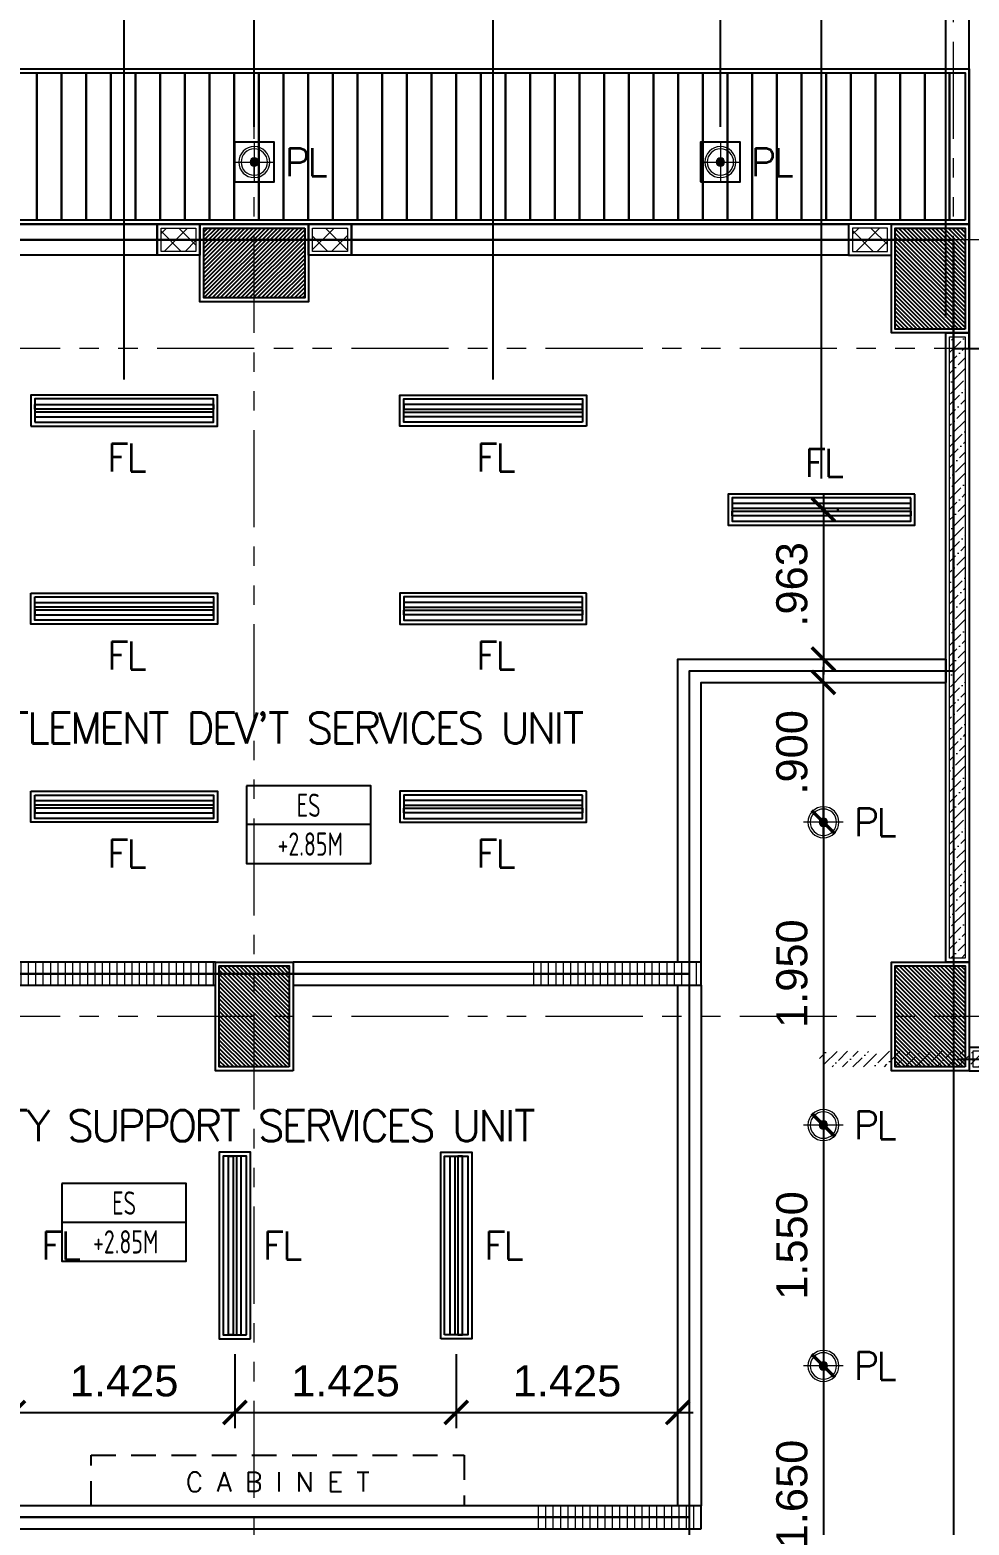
# Model space of a CAD drawing. Header units: metres. Extents: x -12400 to 1, y 0 to 106422.
# Drawn here: x -12159.9 to -12153.85, y 106346.96 to 106356.59 of the extents above; entities that cross this region are included whole.
import ezdxf
from ezdxf.enums import TextEntityAlignment as Align

# ---------------------------------------------------------------- set-up
doc = ezdxf.new("R2010")
doc.units = ezdxf.units.M
doc.header["$PDMODE"] = 35
doc.linetypes.add('HIDDEN2', pattern=[4.762499999999999, 3.175, -1.5875])
doc.linetypes.add('PHANTOM2', pattern=[1.25, 0.625, -0.125, 0.125, -0.125, 0.125, -0.125])
for name, color, linetype, lineweight in [('0.1', 1, 'Continuous', 9), ('A-DIM-100', 8, 'Continuous', 0), ('DIM 001', 251, 'Continuous', 13), ('FURN', 8, 'Continuous', 5), ('HATCH', 250, 'Continuous', 5), ('LAYOUT', 1, 'Continuous', 20), ('LF 001', 51, 'Continuous', 20)]:
    doc.layers.add(name, color=color, linetype=linetype, lineweight=lineweight)
for name, color, linetype in [('A-FURN', 1, 'Continuous'), ('C-SCHED', 1, 'Continuous'), ('E_FIX_LIGHT1', 2, 'Continuous'), ('lighting', 1, 'Continuous'), ('P-HIDE', 1, 'HIDDEN2'), ('stone', 15, 'Continuous'), ('txt', 2, 'Continuous'), ('WALL', 7, 'Continuous')]:
    doc.layers.add(name, color=color, linetype=linetype)
doc.layers.add('GUIDELINES', color=206, linetype='Continuous', plot=False)
doc.styles.add('architxt', font='architxt.shx', dxfattribs={"width": 0.8})
doc.styles.add('DIMTXT-100', font='arial.ttf')
doc.styles.add('swis721', font='swiss.ttf')
doc.styles.add('T.25', font='romans.shx', dxfattribs={"height": 0.2})
doc.dimstyles.new('D-100', dxfattribs={"dimtxt": 0.2, "dimasz": 0.15, "dimexe": 0.1, "dimexo": 0.1, "dimgap": 0.1, "dimtad": 1, "dimdec": 3, "dimzin": 4, "dimdsep": 46, "dimtxsty": 'DIMTXT-100', "dimblk": 'ARCHTICK', "dimcen": 0.2, "dimdle": 0.1, "dimclrd": 8, "dimclre": 8, "dimclrt": 2, "dimadec": 0, "dimazin": 1, "dimtfac": 1, "dimtdec": 3, "dimtofl": 0, "dimtmove": 2, "dimatfit": 3, "dimfxl": 1, "dimarcsym": 0})
doc.dimstyles.new('DIM 200', dxfattribs={"dimtxt": 200, "dimasz": 1, "dimexe": 0, "dimexo": 40, "dimgap": 50, "dimtad": 1, "dimtoh": 1, "dimdec": 0, "dimlfac": 2, "dimtxsty": 'swis721', "dimblk": 'CIR', "dimcen": 0, "dimclrd": 155, "dimclre": 155, "dimclrt": 4, "dimadec": 0, "dimazin": 0, "dimtfac": 1, "dimtdec": 0, "dimtix": 1, "dimtmove": 1, "dimatfit": 3, "dimldrblk": 'CIR', "dimfxl": 0, "dimarcsym": 0})

# ---------------------------------------------------------------- blocks, each defined once
blk = doc.blocks.new('CIR')
at = {"color": 4}
blk.add_circle((0, 0), 50, dxfattribs=at)
blk = doc.blocks.new('A$C1B753C5A')
at = {"layer": 'WALL'}
h = blk.add_hatch(dxfattribs=at)
h.set_pattern_fill('ANSI31', color=250, scale=0.15)
h.set_pattern_definition([(45, (-1494.388102653662, 303.0677240852394), (-0.01325825214724777, 0.01325825214724777), [])])
h.paths.add_polyline_path([(0.4750000000001364, 0.6749999999999545), (0.02500000000009089, 0.6749999999999545), (0.02500000000009095, 0.02499999999997721), (0.4750000000001364, 0.02499999999997721)])
at = {"color": 7}
blk.add_lwpolyline([(0, 0), (0.5000000000002274, 0), (0.5000000000002274, 0.6999999999999318), (0, 0.6999999999999318)], close=True, dxfattribs=at)
at = {"layer": 'stone', "color": 5}
blk.add_lwpolyline([(0.02500000000009095, 0.02499999999997726), (0.4750000000001364, 0.02499999999997726), (0.4750000000001364, 0.6749999999999545), (0.02500000000009095, 0.6749999999999545)], close=True, dxfattribs=at)
blk = doc.blocks.new('COLUMNS2F')
at = {"xscale": -1.000000000000001, "rotation": 90}
blk.add_blockref('A$C1B753C5A', (-12158.10441529414, 106344.3499565114), dxfattribs=at)
at = {"xscale": -1}
for p in [(-12153.85441529414, 106343.6499565114), (-12158.20441529414, 106338.8999565114), (-12153.85441529414, 106338.8999565114)]:
    blk.add_blockref('A$C1B753C5A', p, dxfattribs=at)
blk = doc.blocks.new('*U615')
at = {"layer": 'HATCH'}
h = blk.add_hatch(dxfattribs=at)
h.set_pattern_fill('ANSI36', color=256, scale=0.015)
h.set_pattern_definition([(45, (12091.37419102851, -106406.7665946045), (0.025256970340507, 0.09260889124852564), [0.1190625, -0.0238125, 0, -0.0238125])])
h.paths.add_polyline_path([(-0.9624999999996362, 0.1249999999854481), (-0.9624999999996362, 0.02499999999417923), (0.0750000000007276, 0.02499999999417923), (0.0750000000007276, 0.1249999999854481)])
at = {"color": 4}
blk.add_lwpolyline([(0.1000000000003638, 0), (0.1000000000003638, 0.1499999999796273), (0, 0.1499999999796273), (0, 0)], close=True, dxfattribs=at)
at = {"layer": 'HATCH'}
blk.add_lwpolyline([(0.0750000000007276, 0.02499999999417923), (0.0750000000007276, 0.1249999999854481), (0.0249999999996362, 0.1249999999854481), (0.0249999999996362, 0.02499999999417923)], close=True, dxfattribs=at)
blk = doc.blocks.new('*U1966')
at = {"layer": 'HATCH'}
h = blk.add_hatch(dxfattribs=at)
h.set_pattern_fill('ANSI36', color=256, scale=0.015)
h.set_pattern_definition([(45, (12095.32419102851, -106406.7665946045), (0.025256970340507, 0.09260889124852564), [0.1190625, -0.0238125, 0, -0.0238125])])
h.paths.add_polyline_path([(0.0249999999996362, 0.1249999999854481), (0.02499999999963665, 0.02499999999417923), (4.025000000000431, 0.02499999999417923), (4.025000000000431, 0.1249999999854481)])
at = {"color": 4}
blk.add_lwpolyline([(4.050000000000067, 0), (4.050000000000067, 0.1499999999796273), (0, 0.1499999999796273), (0, 0)], close=True, dxfattribs=at)
at = {"layer": 'HATCH'}
blk.add_lwpolyline([(4.025000000000431, 0.02499999999417923), (4.025000000000431, 0.1249999999854481), (0.0249999999996362, 0.1249999999854481), (0.0249999999996362, 0.02499999999417923)], close=True, dxfattribs=at)
blk = doc.blocks.new('*U1221')
at = {"layer": 'HATCH'}
h = blk.add_hatch(dxfattribs=at)
h.set_pattern_fill('ANSI31', color=256, scale=0.015, angle=45)
h.set_pattern_definition([(90, (12098.54919102852, -106406.4165946045), (-0.04762500000000001, 0), [])])
h.paths.add_polyline_path([(6.187500000016371, 0.1499999999796273), (6.187500000016371, 0), (7.275000000016007, 0), (7.275000000016007, 0.1499999999796273)])
at = {"color": 3}
blk.add_lwpolyline([(7.275000000016007, 0), (7.275000000016007, 0.1499999999796273), (0, 0.1499999999796273), (0, 0)], close=True, dxfattribs=at)
blk = doc.blocks.new('*U1717')
at = {"layer": 'HATCH'}
h = blk.add_hatch(dxfattribs=at)
h.set_pattern_fill('ANSI31', color=256, scale=0.015, angle=45)
h.set_pattern_definition([(90, (12095.12419102851, -106406.4165946045), (-0.04762500000000001, 0), [])])
h.paths.add_polyline_path([(0, 0.1499999999796273), (0, -1.387778780781446e-17), (3.850000000000136, -1.387778780781446e-17), (3.850000000000136, 0.1499999999796273)])
at = {"color": 3}
blk.add_lwpolyline([(3.850000000000136, 0), (3.850000000000136, 0.1499999999796273), (0, 0.1499999999796273), (0, 0)], close=True, dxfattribs=at)
blk = doc.blocks.new('*U1547')
at = {"layer": 'HATCH'}
h = blk.add_hatch(dxfattribs=at)
h.set_pattern_fill('ANSI37', color=256, scale=0.03, angle=-180)
h.set_pattern_definition([(225, (-0.8125000006907037, 0), (0.06735192090801863, -0.06735192090801868), []), (314.9999999999999, (-0.8125000006907037, 0), (0.06735192090801868, 0.06735192090801861), [])])
h.paths.add_polyline_path([(0.02500000000873115, 0.1749999999883585), (0.02500000000873115, 0.02499999999417923), (0.2499999993147533, 0.02499999999417923), (0.2499999993147533, 0.1749999999883585)])
blk.add_lwpolyline([(0, 0.1999999999825377), (0, 0), (0.2749999993089325, 0), (0.2749999993089325, 0.1999999999825377)], close=True)
blk.add_lwpolyline([(0.02500000000873115, 0.1749999999883585), (0.02500000000873115, 0.02499999999417923), (0.2499999993147533, 0.02499999999417923), (0.2499999993147533, 0.1749999999883585)], close=True, dxfattribs=at)
blk = doc.blocks.new('*U1205')
at = {"layer": 'HATCH'}
h = blk.add_hatch(dxfattribs=at)
h.set_pattern_fill('ANSI31', color=256, scale=0.015, angle=45)
h.set_pattern_definition([(90, (12093.8991910285, -106406.4165946045), (-0.04762500000000001, 0), [])])
h.paths.add_polyline_path([(1.537499999998545, 0.1499999999796273), (1.537499999998545, 0), (2.624999999998181, 0), (2.624999999998181, 0.1499999999796273)])
at = {"color": 3}
blk.add_lwpolyline([(2.624999999998181, 0), (2.624999999998181, 0.1499999999796273), (0, 0.1499999999796273), (0, 0)], close=True, dxfattribs=at)
blk = doc.blocks.new('*U1777')
at = {"layer": 'HATCH'}
h = blk.add_hatch(dxfattribs=at)
h.set_pattern_fill('ANSI37', color=256, scale=0.03, angle=-180)
h.set_pattern_definition([(225, (-0.8125000000049447, 0), (0.06735192090801863, -0.06735192090801868), []), (314.9999999999999, (-0.8125000000049447, 0), (0.06735192090801868, 0.06735192090801861), [])])
h.paths.add_polyline_path([(0.02500000000873115, 0.1749999999883585), (0.02500000000873115, 0.02499999999417923), (0.2500000000005122, 0.02499999999417923), (0.2500000000005122, 0.1749999999883585)])
blk.add_lwpolyline([(0, 0.1999999999825377), (0, 0), (0.2749999999946914, 0), (0.2749999999946914, 0.1999999999825377)], close=True)
blk.add_lwpolyline([(0.02500000000873115, 0.1749999999883585), (0.02500000000873115, 0.02499999999417923), (0.2500000000005122, 0.02499999999417923), (0.2500000000005122, 0.1749999999883585)], close=True, dxfattribs=at)
blk = doc.blocks.new('A$Ce30c4869')
at = {"color": 1}
for points in [[(1.774999999313877, 19.69999999998254), (4.97500000000764, 19.69999999998254), (4.97500000000764, 19.5), (1.774999999313877, 19.5)], [(6.224999999998545, 19.69999999998254), (9.425000000692307, 19.69999999998254), (9.425000000692307, 19.5), (6.224999999998545, 19.5)], [(8.325000000006185, 14.80000000000291), (8.474999999998545, 14.80000000000291), (8.474999999998545, 11.44999999999709), (8.325000000006185, 11.44999999999709)]]:
    blk.add_lwpolyline(points, close=True, dxfattribs=at)
blk.add_lwpolyline([(10.0500000000211, 16.89999999999418), (10.0500000000211, 16.75)], dxfattribs=at)
at = {"layer": 'A-FURN'}
for points in [[(8.325000000000728, 14.94999999998254), (8.325000000000728, 16.89999999999418), (10.0500000000211, 16.89999999999418)], [(8.474999999998545, 14.94999999998254), (8.475000000002183, 16.75), (10.0500000000211, 16.75)]]:
    blk.add_lwpolyline(points, dxfattribs=at)
at = {"layer": 'GUIDELINES'}
for points in [[(1.100000000000364, 19.60000000000582), (10.10000000000036, 19.60000000000582), (10.10000000000036, 18.90000000000873), (18.10000000000036, 18.90000000000873), (18.10000000000036, 19.60000000000582), (27.10000000000036, 19.60000000000582), (27.10000000000036, 1.100000000005821), (18.10000000000036, 1.100000000005821), (18.10000000000036, 2.100000000122236), (10.10000000000036, 2.100000000122236), (10.10000000000036, 1.100000000005821), (1.100000000000364, 1.100000000005821)], [(10.10000000000218, 14.69999999999709), (10.10000000000036, 14.69999999999709), (10.10000000000036, 6.875), (10.10000000000036, 6.875), (10.10000000000036, 1.099999999991269), (1.100000000000364, 1.099999999991269), (1.100000000000364, 19.59999999999127), (10.10000000000036, 19.59999999999127)], [(8.399999999999636, 14.875), (8.399999999999636, 16.82499999999709), (10.10000000000036, 16.82499999999709), (10.10000000000036, 19.59999999999127), (1.100000000000364, 19.59999999999127), (1.100000000000364, 14.875)], [(8.399999999999636, 14.87500000001455), (1.100000000000364, 14.87500000001455), (1.100000000000364, 11.37500000001455), (8.399999999999636, 11.37500000001455)], [(1.100000000000364, 8.475000000020373), (8.399999999999636, 8.475000000020373), (8.399999999999636, 11.37500000001455), (1.100000000000364, 11.37500000001455)]]:
    blk.add_lwpolyline(points, close=True, dxfattribs=at)
blk.add_lwpolyline([(10.125, 14.32499999998254), (16.57500000000073, 14.32499999998254)], dxfattribs=at)
at = {"layer": 'P-HIDE', "linetype": 'Continuous'}
blk.add_lwpolyline([(10.20000000000073, 18.9999999999709), (10.20000000000073, 21.39999999996508), (18.00000000001819, 21.39999999996508), (18.00000000001819, 18.9999999999709)], dxfattribs=at)
for name, p in [('COLUMNS2F', (12164.05441529414, -106324.6499565114)), ('*U1717', (1.5, 14.80000000000291)), ('*U1205', (5.850000000000364, 14.80000000000291)), ('*U615', (10.20000000000073, 14.25)), ('*U615', (10.20000000000073, 14.24999999998545)), ('*U1221', (1.199999999982538, 11.30000000001746))]:
    blk.add_blockref(name, p)
at = {"xscale": -1}
for name, p, rotation in [('*U1777', (4.975000000005821, 19.69999999998254), 180), ('*U1777', (5.949999999309512, 19.69999999998254), 180), ('*U1966', (10.0500000000211, 14.94999999999709), 270)]:
    blk.add_blockref(name, p, dxfattribs=dict(at, rotation=rotation))
at = {"rotation": 180}
blk.add_blockref('*U1547', (9.700000000000728, 19.69999999998254), dxfattribs=at)
blk = doc.blocks.new('L1')
at = {"layer": 'LF 001', "lineweight": 20, "ltscale": 1500}
h = blk.add_hatch(color=256, dxfattribs=at)
edge = h.paths.add_edge_path()
edge.add_arc((1.13686837721616e-13, -1.13686837721616e-13), 0.0318958546358772, 0, 360)
at = {"layer": 'LF 001', "color": 76, "lineweight": 18, "ltscale": 1500}
for points in [[(1.13686837721616e-13, 0.1499999999997499), (1.13686837721616e-13, -0.1500000000000909)], [(-0.1499999999999773, -1.13686837721616e-13), (0.1500000000000909, -1.13686837721616e-13)]]:
    blk.add_lwpolyline(points, dxfattribs=at)
at = {"layer": 'LF 001', "ltscale": 1500}
blk.add_lwpolyline([(-0.09999999999990905, -1.13686837721616e-13, -1), (0.1000000000000227, -1.13686837721616e-13, -1)], format="xyb", close=True, dxfattribs=at)
at = {"layer": 'LF 001', "lineweight": 20, "ltscale": 1500}
blk.add_circle((1.13686837721616e-13, -1.13686837721616e-13), 0.0318958546358772, dxfattribs=at)
blk = doc.blocks.new('LO')
at = {"layer": 'LAYOUT', "xscale": 1000, "yscale": 1000, "zscale": 1000}
blk.add_blockref('L1', (0, 0), dxfattribs=at)
blk = doc.blocks.new('*U1960')
at = {"layer": 'LF 001', "ltscale": 1500}
blk.add_circle((0, -3.995415109869782e-14), 0.0998520709958535, dxfattribs=at)
at = {"layer": 'lighting', "xscale": 0.0008492979043710491, "yscale": 0.0008492979043710491, "zscale": 0.0008492979043710491}
blk.add_blockref('LO', (0, -3.995415109869782e-14), dxfattribs=at)
blk = doc.blocks.new('LEDPENDANTLT')
at = {"color": 1}
for points in [[(0, 0.1999999999970896), (1.200000000000728, 0.1999999999970896), (1.200000000000728, 0), (0, 0)], [(0.02499999999417923, 0.1750000000029104), (1.175000000006548, 0.1750000000029104), (1.175000000006548, 0.02499999999417923), (0.02499999999417923, 0.02499999999417923)]]:
    blk.add_lwpolyline(points, close=True, dxfattribs=at)
at = {"color": 2}
for points in [[(1.174999999995634, 0.1100000000005821), (0.02499999999417923, 0.1100000000005821), (0.02499999999417923, 0.1399999999994179), (1.174999999995634, 0.1399999999994179)], [(1.174999999995634, 0.09000000001105946), (0.02499999999417923, 0.09000000001105946), (0.02499999999417923, 0.06000000001222361), (1.174999999995634, 0.06000000001222361)]]:
    blk.add_lwpolyline(points, close=True, dxfattribs=at)
blk = doc.blocks.new('A$C1aea4ed3')
h = blk.add_hatch()
h.set_pattern_fill('ANSI31', color=8, scale=0.05, angle=45)
h.set_pattern_definition([(90, (12129.21296792572, -106290.2629166174), (-0.15875, 0), [])])
h.paths.add_polyline_path([(10.17500000000655, 19.72499999997672), (1.01035533905997, 19.72499999999127), (0.06035533904650947, 20.67499999998836), (10.17500000000655, 20.67499999998836)])
at = {"color": 1}
blk.add_lwpolyline([(10.20000000000073, 19.69999999998254), (1.000000000003638, 19.69999999999709), (0, 20.69999999998254), (10.20000000000073, 20.69999999998254), (10.20000000000073, 19.69999999998254)], dxfattribs=at)
at = {"color": 8}
blk.add_lwpolyline([(10.17500000000655, 19.72499999997672), (1.01035533905997, 19.72499999999127), (0.06035533904650947, 20.67499999998836), (10.17500000000655, 20.67499999998836)], close=True, dxfattribs=at)
at = {"color": 1}
for points in [[(5.472605314345856, 19.97260531435313), (5.72739468565851, 19.97260531433858), (5.72739468565851, 20.22739468562941), (5.472605314345856, 20.22739468564396)], [(8.472605314345856, 19.97260531435313), (8.72739468565851, 19.97260531433858), (8.72739468565851, 20.22739468562941), (8.472605314345856, 20.22739468564396)]]:
    blk.add_lwpolyline(points, close=True, dxfattribs=at)
at = {"color": 1, "linetype": 'HIDDEN2', "ltscale": 0.05}
blk.add_lwpolyline([(6.949999999998909, 11.44999999999709), (4.549999999975626, 11.44999999999709), (4.549999999975626, 11.77499999995052), (6.949999999998909, 11.77499999995052)], close=True, dxfattribs=at)
at = {"xscale": -1}
for p, rotation in [((4.16249999998945, 18.60000000000582), 180), ((5.375000000001819, 12.52499999999418), 270)]:
    blk.add_blockref('LEDPENDANTLT', p, dxfattribs=dict(at, rotation=rotation))
for p, rotation in [((7.737499999990177, 18.60000000000582), 180), ((7.000000000001819, 12.52499999999418), 90)]:
    blk.add_blockref('LEDPENDANTLT', p, dxfattribs=dict(rotation=rotation))
for p in [(9.850000000000364, 17.7625000000844), (7.737499999990177, 17.12500000004366), (7.737499999990177, 15.84999999997672)]:
    blk.add_blockref('LEDPENDANTLT', p, dxfattribs=at)
for p in [(4.16249999998945, 17.12500000004366), (4.16249999998945, 15.84999999997672)]:
    blk.add_blockref('LEDPENDANTLT', p)
at = {"layer": 'E_FIX_LIGHT1'}
for p, xscale, rotation in [((5.600000000002183, 20.09999999999127), -1.000000000000003, 90), ((8.600000000002183, 20.09999999999127), -1.000000000000003, 90), ((9.262500000009823, 15.84999999999127), -1, 270), ((9.262500000009823, 13.90000000000873), -1, 270), ((9.262500000009823, 12.34999999999127), -1, 270)]:
    blk.add_blockref('*U1960', p, dxfattribs=dict(at, xscale=xscale, rotation=rotation))
at = {"layer": '0.1', "color": 2, "insert": (5.75107808802386, 11.60295387613587), "char_height": 0.125, "attachment_point": 5, "style": 'T.25'}
blk.add_mtext_dynamic_manual_height_columns('{\\C3;C A B I N E T}', width=2.039161219890048, gutter_width=1, heights=[0], dxfattribs=at)
at = {"layer": 'txt', "color": 6, "linetype": 'Continuous', "char_height": 0.18, "attachment_point": 5, "style": 'T.25'}
for s, insert in [('{\\T0.9;PL}', (5.927394685659237, 20.09999999997672)), ('{\\T0.9;PL}', (8.927394685659237, 20.09999999997672)), ('{\\T0.9;FL}', (4.773793940470568, 18.19836778199533)), ('{\\T0.9;FL}', (7.148793940470568, 18.19836778199533)), ('{\\T0.9;FL}', (9.261293940480755, 18.16413221810944)), ('{\\T0.9;FL}', (4.773793940470568, 16.92336778203025)), ('{\\T0.9;FL}', (7.148793940470568, 16.92336778203025)), ('{\\T0.9;PL}', (9.589894685672334, 15.84999999996217)), ('{\\T0.9;FL}', (4.773793940470568, 15.64836778196332)), ('{\\T0.9;FL}', (7.148793940470568, 15.64836778196332)), ('{\\T0.9;PL}', (9.589894685672334, 13.89999999997963)), ('{\\T0.9;FL}', (4.349999999993088, 13.12499999998545)), ('{\\T0.9;FL}', (5.774999999997817, 13.12499999998545)), ('{\\T0.9;FL}', (7.200000000000728, 13.12499999998545)), ('{\\T0.9;PL}', (9.589894685672334, 12.34999999996217))]:
    blk.add_mtext_dynamic_manual_height_columns(s, width=0.6453045245441018, gutter_width=0.001, heights=[0], dxfattribs=dict(at, insert=insert))
blk = doc.blocks.new('_ArchTick')
at = {"color": 0, "linetype": 'ByBlock', "const_width": 0.15}
blk.add_lwpolyline([(-0.5, -0.5), (0.5, 0.5)], dxfattribs=at)
blk = doc.blocks.new('*D1377')
at = {"layer": 'DEFPOINTS', "color": 0, "transparency": 16777216}
for p in [(-12160.00441563764, 106348.1615394432), (-12158.57941563763, 106348.1615394432), (-12158.57941563763, 106347.6865394432)]:
    blk.add_point(p, dxfattribs=at)
at = {"layer": 'DIM 001', "color": 8, "lineweight": -2, "transparency": 16777216}
for p, q in [((-12160.00441563764, 106348.0615394432), (-12160.00441563764, 106347.5865394432)), ((-12158.57941563763, 106348.0615394432), (-12158.57941563763, 106347.5865394432)), ((-12160.10441563764, 106347.6865394432), (-12158.47941563763, 106347.6865394432))]:
    blk.add_line(p, q, dxfattribs=at)
at = {"layer": 'DIM 001', "color": 8, "lineweight": -2, "transparency": 16777216, "xscale": 0.15, "yscale": 0.15, "zscale": 0.15, "rotation": 180}
blk.add_blockref('_ArchTick', (-12160.00441563764, 106347.6865394432), dxfattribs=at)
at = {"layer": 'DIM 001', "color": 8, "lineweight": -2, "transparency": 16777216, "xscale": 0.15, "yscale": 0.15, "zscale": 0.15}
blk.add_blockref('_ArchTick', (-12158.57941563763, 106347.6865394432), dxfattribs=at)
at = {"layer": 'DIM 001', "color": 2, "transparency": 16777216, "insert": (-12159.29191563764, 106347.8886540408), "char_height": 0.2, "attachment_point": 5, "style": 'DIMTXT-100'}
blk.add_mtext('1.425', dxfattribs=at)
blk = doc.blocks.new('*D1378')
at = {"layer": 'DEFPOINTS', "color": 0, "transparency": 16777216}
for p in [(-12158.57941563763, 106348.1615394432), (-12157.15441563763, 106348.1615394432), (-12157.15441563763, 106347.6865394432)]:
    blk.add_point(p, dxfattribs=at)
at = {"layer": 'DIM 001', "color": 8, "lineweight": -2, "transparency": 16777216}
for p, q in [((-12158.57941563763, 106348.0615394432), (-12158.57941563763, 106347.5865394432)), ((-12157.15441563763, 106348.0615394432), (-12157.15441563763, 106347.5865394432)), ((-12158.67941563763, 106347.6865394432), (-12157.05441563763, 106347.6865394432))]:
    blk.add_line(p, q, dxfattribs=at)
at = {"layer": 'DIM 001', "color": 8, "lineweight": -2, "transparency": 16777216, "xscale": 0.15, "yscale": 0.15, "zscale": 0.15, "rotation": 180}
blk.add_blockref('_ArchTick', (-12158.57941563763, 106347.6865394432), dxfattribs=at)
at = {"layer": 'DIM 001', "color": 8, "lineweight": -2, "transparency": 16777216, "xscale": 0.15, "yscale": 0.15, "zscale": 0.15}
blk.add_blockref('_ArchTick', (-12157.15441563763, 106347.6865394432), dxfattribs=at)
at = {"layer": 'DIM 001', "color": 2, "transparency": 16777216, "insert": (-12157.86691563763, 106347.8886540408), "char_height": 0.2, "attachment_point": 5, "style": 'DIMTXT-100'}
blk.add_mtext('1.425', dxfattribs=at)
blk = doc.blocks.new('*D1379')
at = {"layer": 'DEFPOINTS', "color": 0, "transparency": 16777216}
for p in [(-12157.15441563763, 106348.1615394432), (-12155.72941563763, 106347.6865394432), (-12155.72941563763, 106347.6865394432)]:
    blk.add_point(p, dxfattribs=at)
at = {"layer": 'DIM 001', "color": 8, "lineweight": -2, "transparency": 16777216}
for p, q in [((-12157.15441563763, 106348.0615394432), (-12157.15441563763, 106347.5865394432)), ((-12157.25441563763, 106347.6865394432), (-12155.62941563763, 106347.6865394432))]:
    blk.add_line(p, q, dxfattribs=at)
at = {"layer": 'DIM 001', "color": 8, "lineweight": -2, "transparency": 16777216, "xscale": 0.15, "yscale": 0.15, "zscale": 0.15, "rotation": 180}
blk.add_blockref('_ArchTick', (-12157.15441563763, 106347.6865394432), dxfattribs=at)
at = {"layer": 'DIM 001', "color": 8, "lineweight": -2, "transparency": 16777216, "xscale": 0.15, "yscale": 0.15, "zscale": 0.15}
blk.add_blockref('_ArchTick', (-12155.72941563763, 106347.6865394432), dxfattribs=at)
at = {"layer": 'DIM 001', "color": 2, "transparency": 16777216, "insert": (-12156.44191563763, 106347.8886540408), "char_height": 0.2, "attachment_point": 5, "style": 'DIMTXT-100'}
blk.add_mtext('1.425', dxfattribs=at)
blk = doc.blocks.new('*D1381')
at = {"layer": 'DEFPOINTS', "color": 0, "transparency": 16777216}
for p in [(-12159.29191563764, 106359.0365394432), (-12161.66691563764, 106354.2365394432), (-12159.29191563764, 106354.2365394432)]:
    blk.add_point(p, dxfattribs=at)
at = {"layer": 'DIM 001', "color": 8, "lineweight": -2, "transparency": 16777216}
for p, q in [((-12161.66691563764, 106354.3365394432), (-12161.66691563764, 106359.1365394432)), ((-12159.29191563764, 106354.3365394432), (-12159.29191563764, 106359.1365394432)), ((-12161.76691563765, 106359.0365394432), (-12159.19191563764, 106359.0365394432))]:
    blk.add_line(p, q, dxfattribs=at)
at = {"layer": 'DIM 001', "color": 8, "lineweight": -2, "transparency": 16777216, "xscale": 0.15, "yscale": 0.15, "zscale": 0.15, "rotation": 180}
blk.add_blockref('_ArchTick', (-12161.66691563764, 106359.0365394432), dxfattribs=at)
at = {"layer": 'DIM 001', "color": 8, "lineweight": -2, "transparency": 16777216, "xscale": 0.15, "yscale": 0.15, "zscale": 0.15}
blk.add_blockref('_ArchTick', (-12159.29191563764, 106359.0365394432), dxfattribs=at)
at = {"layer": 'DIM 001', "color": 2, "transparency": 16777216, "insert": (-12160.47941563764, 106359.2387222536), "char_height": 0.2, "attachment_point": 5, "style": 'DIMTXT-100'}
blk.add_mtext('2.375', dxfattribs=at)
blk = doc.blocks.new('*D1382')
at = {"layer": 'DEFPOINTS', "color": 0, "transparency": 16777216}
for p in [(-12156.91691563764, 106359.0365394432), (-12159.29191563764, 106354.2365394432), (-12156.91691563764, 106354.2365394432)]:
    blk.add_point(p, dxfattribs=at)
at = {"layer": 'DIM 001', "color": 8, "lineweight": -2, "transparency": 16777216}
for p, q in [((-12159.29191563764, 106354.3365394432), (-12159.29191563764, 106359.1365394432)), ((-12156.91691563764, 106354.3365394432), (-12156.91691563764, 106359.1365394432)), ((-12159.39191563765, 106359.0365394432), (-12156.81691563764, 106359.0365394432))]:
    blk.add_line(p, q, dxfattribs=at)
at = {"layer": 'DIM 001', "color": 8, "lineweight": -2, "transparency": 16777216, "xscale": 0.15, "yscale": 0.15, "zscale": 0.15, "rotation": 180}
blk.add_blockref('_ArchTick', (-12159.29191563764, 106359.0365394432), dxfattribs=at)
at = {"layer": 'DIM 001', "color": 8, "lineweight": -2, "transparency": 16777216, "xscale": 0.15, "yscale": 0.15, "zscale": 0.15}
blk.add_blockref('_ArchTick', (-12156.91691563764, 106359.0365394432), dxfattribs=at)
at = {"layer": 'DIM 001', "color": 2, "transparency": 16777216, "insert": (-12158.10441563764, 106359.2387222536), "char_height": 0.2, "attachment_point": 5, "style": 'DIMTXT-100'}
blk.add_mtext('2.375', dxfattribs=at)
blk = doc.blocks.new('*D1383')
at = {"layer": 'DEFPOINTS', "color": 0, "transparency": 16777216}
for p in [(-12154.80441563763, 106359.0365394432), (-12156.91691563764, 106354.2365394432), (-12154.80441563763, 106353.5990394433)]:
    blk.add_point(p, dxfattribs=at)
at = {"layer": 'DIM 001', "color": 8, "lineweight": -2, "transparency": 16777216}
for p, q in [((-12156.91691563764, 106354.3365394432), (-12156.91691563764, 106359.1365394432)), ((-12154.80441563763, 106353.6990394433), (-12154.80441563763, 106359.1365394432)), ((-12157.01691563765, 106359.0365394432), (-12154.70441563763, 106359.0365394432))]:
    blk.add_line(p, q, dxfattribs=at)
at = {"layer": 'DIM 001', "color": 8, "lineweight": -2, "transparency": 16777216, "xscale": 0.15, "yscale": 0.15, "zscale": 0.15, "rotation": 180}
blk.add_blockref('_ArchTick', (-12156.91691563764, 106359.0365394432), dxfattribs=at)
at = {"layer": 'DIM 001', "color": 8, "lineweight": -2, "transparency": 16777216, "xscale": 0.15, "yscale": 0.15, "zscale": 0.15}
blk.add_blockref('_ArchTick', (-12154.80441563763, 106359.0365394432), dxfattribs=at)
at = {"layer": 'DIM 001', "color": 2, "transparency": 16777216, "insert": (-12155.86066563764, 106359.2387222536), "char_height": 0.2, "attachment_point": 5, "style": 'DIMTXT-100'}
blk.add_mtext('2.113', dxfattribs=at)
blk = doc.blocks.new('*D1384')
at = {"layer": 'DEFPOINTS', "color": 0, "transparency": 16777216}
for p in [(-12154.00441563761, 106359.0365394432), (-12154.00441563761, 106354.6365394432), (-12154.80441563763, 106353.5990394433)]:
    blk.add_point(p, dxfattribs=at)
at = {"layer": 'DIM 001', "color": 8, "lineweight": -2, "transparency": 16777216}
for p, q in [((-12154.80441563763, 106353.6990394433), (-12154.80441563763, 106359.1365394432)), ((-12154.00441563761, 106354.7365394432), (-12154.00441563761, 106359.1365394432)), ((-12154.90441563763, 106359.0365394432), (-12153.90441563761, 106359.0365394432))]:
    blk.add_line(p, q, dxfattribs=at)
at = {"layer": 'DIM 001', "color": 8, "lineweight": -2, "transparency": 16777216, "xscale": 0.15, "yscale": 0.15, "zscale": 0.15, "rotation": 180}
blk.add_blockref('_ArchTick', (-12154.80441563763, 106359.0365394432), dxfattribs=at)
at = {"layer": 'DIM 001', "color": 8, "lineweight": -2, "transparency": 16777216, "xscale": 0.15, "yscale": 0.15, "zscale": 0.15}
blk.add_blockref('_ArchTick', (-12154.00441563761, 106359.0365394432), dxfattribs=at)
at = {"layer": 'DIM 001', "color": 2, "transparency": 16777216, "insert": (-12154.40441563762, 106359.2386540407), "char_height": 0.2, "attachment_point": 5, "style": 'DIMTXT-100'}
blk.add_mtext('.800', dxfattribs=at)
blk = doc.blocks.new('*D1385')
at = {"layer": 'DEFPOINTS', "color": 0, "transparency": 16777216}
for p in [(-12153.17941563764, 106359.0365394432), (-12153.85441563763, 106354.4365394442), (-12153.17941563764, 106353.9389341288)]:
    blk.add_point(p, dxfattribs=at)
at = {"layer": 'DIM 001', "color": 8, "lineweight": -2, "transparency": 16777216}
for p, q in [((-12153.85441563763, 106354.5365394442), (-12153.85441563763, 106359.1365394432)), ((-12153.17941563764, 106354.0389341288), (-12153.17941563764, 106359.1365394432)), ((-12153.95441563763, 106359.0365394432), (-12153.07941563764, 106359.0365394432))]:
    blk.add_line(p, q, dxfattribs=at)
at = {"layer": 'DIM 001', "color": 8, "lineweight": -2, "transparency": 16777216, "xscale": 0.15, "yscale": 0.15, "zscale": 0.15, "rotation": 180}
blk.add_blockref('_ArchTick', (-12153.85441563763, 106359.0365394432), dxfattribs=at)
at = {"layer": 'DIM 001', "color": 8, "lineweight": -2, "transparency": 16777216, "xscale": 0.15, "yscale": 0.15, "zscale": 0.15}
blk.add_blockref('_ArchTick', (-12153.17941563764, 106359.0365394432), dxfattribs=at)
at = {"layer": 'DIM 001', "color": 2, "transparency": 16777216, "insert": (-12153.51691563763, 106359.2365394432), "char_height": 0.2, "attachment_point": 5, "style": 'DIMTXT-100'}
blk.add_mtext('.675', dxfattribs=at)
blk = doc.blocks.new('*D1320')
at = {"layer": 'DEFPOINTS', "color": 0, "transparency": 16777216}
for p in [(-12154.79191563763, 106352.3865394433), (-12154.79191563765, 106352.3865394433), (-12154.79191563763, 106351.4865394433)]:
    blk.add_point(p, dxfattribs=at)
at = {"layer": 'DIM 001', "color": 8, "lineweight": -2, "transparency": 16777216}
blk.add_line((-12154.79191563765, 106351.3865394433), (-12154.79191563765, 106352.4865394433), dxfattribs=at)
at = {"layer": 'DIM 001', "color": 8, "lineweight": -2, "transparency": 16777216, "xscale": 0.15, "yscale": 0.15, "zscale": 0.15}
for p, rotation in [((-12154.79191563765, 106352.3865394433), 90), ((-12154.79191563765, 106351.4865394433), 270)]:
    blk.add_blockref('_ArchTick', p, dxfattribs=dict(at, rotation=rotation))
at = {"layer": 'DIM 001', "color": 2, "transparency": 16777216, "insert": (-12154.99403023516, 106351.9365394432), "char_height": 0.2, "attachment_point": 5, "rotation": 90, "style": 'DIMTXT-100'}
blk.add_mtext('.900', dxfattribs=at)
blk = doc.blocks.new('*D1321')
at = {"layer": 'DEFPOINTS', "color": 0, "transparency": 16777216}
for p in [(-12154.79191563764, 106351.4865394433), (-12154.79191563763, 106349.5365394433), (-12154.79191563768, 106349.5365394433)]:
    blk.add_point(p, dxfattribs=at)
at = {"layer": 'DIM 001', "color": 8, "lineweight": -2, "transparency": 16777216}
blk.add_line((-12154.79191563768, 106351.5865394433), (-12154.79191563768, 106349.4365394433), dxfattribs=at)
at = {"layer": 'DIM 001', "color": 8, "lineweight": -2, "transparency": 16777216, "xscale": 0.15, "yscale": 0.15, "zscale": 0.15}
for p, rotation in [((-12154.79191563768, 106351.4865394433), 90), ((-12154.79191563768, 106349.5365394433), 270)]:
    blk.add_blockref('_ArchTick', p, dxfattribs=dict(at, rotation=rotation))
at = {"layer": 'DIM 001', "color": 2, "transparency": 16777216, "insert": (-12154.99403023519, 106350.5115394432), "char_height": 0.2, "attachment_point": 5, "rotation": 90, "style": 'DIMTXT-100'}
blk.add_mtext('1.950', dxfattribs=at)
blk = doc.blocks.new('*D1322')
at = {"layer": 'DEFPOINTS', "color": 0, "transparency": 16777216}
for p in [(-12154.79191563763, 106349.5365394433), (-12154.79191563763, 106347.9865394433), (-12154.79191563766, 106347.9865394433)]:
    blk.add_point(p, dxfattribs=at)
at = {"layer": 'DIM 001', "color": 8, "lineweight": -2, "transparency": 16777216}
blk.add_line((-12154.79191563766, 106349.6365394433), (-12154.79191563766, 106347.8865394433), dxfattribs=at)
at = {"layer": 'DIM 001', "color": 8, "lineweight": -2, "transparency": 16777216, "xscale": 0.15, "yscale": 0.15, "zscale": 0.15}
for p, rotation in [((-12154.79191563766, 106349.5365394433), 90), ((-12154.79191563766, 106347.9865394433), 270)]:
    blk.add_blockref('_ArchTick', p, dxfattribs=dict(at, rotation=rotation))
at = {"layer": 'DIM 001', "color": 2, "transparency": 16777216, "insert": (-12154.99403023518, 106348.7615394432), "char_height": 0.2, "attachment_point": 5, "rotation": 90, "style": 'DIMTXT-100'}
blk.add_mtext('1.550', dxfattribs=at)
blk = doc.blocks.new('*D1323')
at = {"layer": 'DEFPOINTS', "color": 0, "transparency": 16777216}
for p in [(-12154.79191563763, 106347.9865394433), (-12154.79191563763, 106346.3365394433), (-12154.79191563767, 106346.3365394433)]:
    blk.add_point(p, dxfattribs=at)
at = {"layer": 'DIM 001', "color": 8, "lineweight": -2, "transparency": 16777216}
blk.add_line((-12154.79191563767, 106348.0865394433), (-12154.79191563767, 106346.2365394433), dxfattribs=at)
at = {"layer": 'DIM 001', "color": 8, "lineweight": -2, "transparency": 16777216, "xscale": 0.15, "yscale": 0.15, "zscale": 0.15}
for p, rotation in [((-12154.79191563767, 106347.9865394433), 90), ((-12154.79191563767, 106346.3365394433), 270)]:
    blk.add_blockref('_ArchTick', p, dxfattribs=dict(at, rotation=rotation))
at = {"layer": 'DIM 001', "color": 2, "transparency": 16777216, "insert": (-12154.99403023518, 106347.1615394432), "char_height": 0.2, "attachment_point": 5, "rotation": 90, "style": 'DIMTXT-100'}
blk.add_mtext('1.650', dxfattribs=at)
blk = doc.blocks.new('*D1315')
at = {"layer": 'DEFPOINTS', "color": 0, "transparency": 16777216}
for p in [(-12154.80441563764, 106353.4990394434), (-12154.80441563764, 106352.5365394433), (-12154.79191563765, 106352.5365394433)]:
    blk.add_point(p, dxfattribs=at)
at = {"layer": 'DIM 001', "color": 8, "lineweight": -2, "transparency": 16777216}
for p, q in [((-12154.79191563765, 106353.5990394434), (-12154.79191563765, 106352.4365394433)), ((-12154.70441563764, 106353.4990394434), (-12154.69191563765, 106353.4990394434)), ((-12154.70441563764, 106352.5365394433), (-12154.69191563765, 106352.5365394433))]:
    blk.add_line(p, q, dxfattribs=at)
at = {"layer": 'DIM 001', "color": 8, "lineweight": -2, "transparency": 16777216, "xscale": 0.15, "yscale": 0.15, "zscale": 0.15}
for p, rotation in [((-12154.79191563765, 106353.4990394434), 90), ((-12154.79191563765, 106352.5365394433), 270)]:
    blk.add_blockref('_ArchTick', p, dxfattribs=dict(at, rotation=rotation))
at = {"layer": 'DIM 001', "color": 2, "transparency": 16777216, "insert": (-12154.99409844799, 106353.0177894433), "char_height": 0.2, "attachment_point": 5, "rotation": 90, "style": 'DIMTXT-100'}
blk.add_mtext('.963', dxfattribs=at)
blk = doc.blocks.new('*D1247')
at = {"layer": 'DEFPOINTS', "color": 0, "transparency": 16777216}
for p in [(-12153.85441529414, 106358.5865394432), (-12153.85441529414, 106356.3365394432), (-12155.45441529414, 106355.8639341288)]:
    blk.add_point(p, dxfattribs=at)
at = {"layer": 'DIM 001', "color": 8, "lineweight": -2, "transparency": 16777216}
for p, q in [((-12155.45441529414, 106355.9639341288), (-12155.45441529414, 106358.6865394432)), ((-12153.85441529414, 106356.4365394432), (-12153.85441529414, 106358.6865394432)), ((-12155.55441529414, 106358.5865394432), (-12153.75441529414, 106358.5865394432))]:
    blk.add_line(p, q, dxfattribs=at)
at = {"layer": 'DIM 001', "color": 8, "lineweight": -2, "transparency": 16777216, "xscale": 0.15, "yscale": 0.15, "zscale": 0.15, "rotation": 180}
blk.add_blockref('_ArchTick', (-12155.45441529414, 106358.5865394432), dxfattribs=at)
at = {"layer": 'DIM 001', "color": 8, "lineweight": -2, "transparency": 16777216, "xscale": 0.15, "yscale": 0.15, "zscale": 0.15}
blk.add_blockref('_ArchTick', (-12153.85441529414, 106358.5865394432), dxfattribs=at)
at = {"layer": 'DIM 001', "color": 2, "transparency": 16777216, "insert": (-12154.65441529414, 106358.7886540407), "char_height": 0.2, "attachment_point": 5, "style": 'DIMTXT-100'}
blk.add_mtext('1.600', dxfattribs=at)
blk = doc.blocks.new('*D1248')
at = {"layer": 'DEFPOINTS', "color": 0, "transparency": 16777216}
for p in [(-12158.45441529414, 106358.5865394432), (-12158.45441529414, 106355.8639341288), (-12155.45441529414, 106355.8639341288)]:
    blk.add_point(p, dxfattribs=at)
at = {"layer": 'DIM 001', "color": 8, "lineweight": -2, "transparency": 16777216}
for p, q in [((-12158.45441529414, 106355.9639341288), (-12158.45441529414, 106358.6865394432)), ((-12155.45441529414, 106355.9639341288), (-12155.45441529414, 106358.6865394432)), ((-12155.35441529414, 106358.5865394432), (-12158.55441529414, 106358.5865394432))]:
    blk.add_line(p, q, dxfattribs=at)
at = {"layer": 'DIM 001', "color": 8, "lineweight": -2, "transparency": 16777216, "xscale": 0.15, "yscale": 0.15, "zscale": 0.15, "rotation": 180}
blk.add_blockref('_ArchTick', (-12158.45441529414, 106358.5865394432), dxfattribs=at)
at = {"layer": 'DIM 001', "color": 8, "lineweight": -2, "transparency": 16777216, "xscale": 0.15, "yscale": 0.15, "zscale": 0.15}
blk.add_blockref('_ArchTick', (-12155.45441529414, 106358.5865394432), dxfattribs=at)
at = {"layer": 'DIM 001', "color": 2, "transparency": 16777216, "insert": (-12156.95441529414, 106358.7887222536), "char_height": 0.2, "attachment_point": 5, "style": 'DIMTXT-100'}
blk.add_mtext('3.000', dxfattribs=at)
blk = doc.blocks.new('*D1249')
at = {"layer": 'DEFPOINTS', "color": 0, "transparency": 16777216}
for p in [(-12161.45441529414, 106358.5865394432), (-12161.45441529414, 106355.8639341288), (-12158.45441529414, 106355.8639341288)]:
    blk.add_point(p, dxfattribs=at)
at = {"layer": 'DIM 001', "color": 8, "lineweight": -2, "transparency": 16777216}
for p, q in [((-12161.45441529414, 106355.9639341288), (-12161.45441529414, 106358.6865394432)), ((-12158.45441529414, 106355.9639341288), (-12158.45441529414, 106358.6865394432)), ((-12158.35441529414, 106358.5865394432), (-12161.55441529414, 106358.5865394432))]:
    blk.add_line(p, q, dxfattribs=at)
at = {"layer": 'DIM 001', "color": 8, "lineweight": -2, "transparency": 16777216, "xscale": 0.15, "yscale": 0.15, "zscale": 0.15, "rotation": 180}
blk.add_blockref('_ArchTick', (-12161.45441529414, 106358.5865394432), dxfattribs=at)
at = {"layer": 'DIM 001', "color": 8, "lineweight": -2, "transparency": 16777216, "xscale": 0.15, "yscale": 0.15, "zscale": 0.15}
blk.add_blockref('_ArchTick', (-12158.45441529414, 106358.5865394432), dxfattribs=at)
at = {"layer": 'DIM 001', "color": 2, "transparency": 16777216, "insert": (-12159.95441529414, 106358.7887222536), "char_height": 0.2, "attachment_point": 5, "style": 'DIMTXT-100'}
blk.add_mtext('3.000', dxfattribs=at)
blk = doc.blocks.new('GRID1')
at = {"color": 6, "linetype": 'PHANTOM2'}
for points in [[(-12155.75441529414, 106384.7702236537), (-12155.75441529414, 106412.5702236537)], [(-12151.25441529414, 106384.7702236537), (-12151.25441529414, 106412.5702236537)], [(-12130.75441529413, 106407.8702236537), (-12163.75441529414, 106407.8702236537)], [(-12130.75441529413, 106407.1702236537), (-12163.15441529414, 106407.1702236537)], [(-12130.75441529413, 106402.8702236537), (-12163.75441529414, 106402.8702236537)]]:
    blk.add_leader(points, dimstyle='DIM 200', override={"dimasz": 0.002, "dimgap": 60, "dimtad": 0}, dxfattribs=at)

msp = doc.modelspace()

# ---------------------------------------------------------------- hatches: boundary and pattern name
at = {"layer": 'HATCH'}
h = msp.add_hatch(dxfattribs=at)
h.set_pattern_fill('ANSI31', color=8, scale=0.05, angle=45)
h.set_pattern_definition([(90, (-34.84144771191859, 45.37362282576214), (-0.15875, 0), [])])
h.paths.add_polyline_path([(-12153.87941563763, 106355.3615394432), (-12163.04406029857, 106355.3615394432), (-12163.99406029859, 106356.3115394432), (-12153.87941563763, 106356.3115394432)])

# ---------------------------------------------------------------- linework, layer by layer
at = {"color": 1}
msp.add_lwpolyline([(-12153.85441563763, 106355.3365394432), (-12163.05441563763, 106355.3365394432), (-12164.05441563763, 106356.3365394432), (-12153.85441563763, 106356.3365394432), (-12153.85441563763, 106355.3365394432)], dxfattribs=at)
at = {"color": 8}
msp.add_lwpolyline([(-12153.87941563763, 106355.3615394432), (-12163.04406029857, 106355.3615394432), (-12163.99406029859, 106356.3115394432), (-12153.87941563763, 106356.3115394432)], close=True, dxfattribs=at)
at = {"color": 1}
for points in [[(-12158.58181032329, 106355.6091447576), (-12158.32702095198, 106355.6091447575), (-12158.32702095198, 106355.8639341288), (-12158.58181032329, 106355.8639341289)], [(-12155.58181032329, 106355.6091447576), (-12155.32702095198, 106355.6091447575), (-12155.32702095198, 106355.8639341288), (-12155.58181032329, 106355.8639341289)]]:
    msp.add_lwpolyline(points, close=True, dxfattribs=at)
at = {"color": 1, "linetype": 'HIDDEN2', "ltscale": 0.05}
msp.add_lwpolyline([(-12157.10441563764, 106347.0865394432), (-12159.50441563766, 106347.0865394432), (-12159.50441563766, 106347.4115394432), (-12157.10441563764, 106347.4115394432)], close=True, dxfattribs=at)
at = {"layer": 'C-SCHED'}
for p, q in [((-12157.70441563764, 106351.4712095879), (-12158.50441563764, 106351.4712095879)), ((-12158.89191563764, 106348.9103549365), (-12159.69191563764, 106348.9103549365))]:
    msp.add_line(p, q, dxfattribs=at)
for points in [[(-12158.50441563764, 106351.7212095879), (-12158.50441563764, 106351.2212095879), (-12157.70441563764, 106351.2212095879), (-12157.70441563764, 106351.7212095879)], [(-12159.69191563764, 106349.1603549365), (-12159.69191563764, 106348.6603549365), (-12158.89191563764, 106348.6603549365), (-12158.89191563764, 106349.1603549365)]]:
    msp.add_lwpolyline(points, close=True, dxfattribs=at)

# ---------------------------------------------------------------- block references
at = {"color": 1}
msp.add_blockref('A$Ce30c4869', (-12164.05441563763, 106335.6365394432), dxfattribs=at)
msp.add_blockref('A$C1aea4ed3', (-12164.05441563763, 106335.6365394432))
at = {"layer": 'A-DIM-100'}
msp.add_blockref('GRID1', (-2.700000000000728, -52.63368421052292), dxfattribs=at)
at = {"layer": 'E_FIX_LIGHT1', "xscale": -1}
for p, rotation in [((-12158.45441563763, 106355.7365394432), 90), ((-12155.45441563763, 106355.7365394432), 90), ((-12154.79191563762, 106351.4865394432), 270), ((-12154.79191563762, 106349.5365394432), 270), ((-12154.79191563762, 106347.9865394432), 270)]:
    msp.add_blockref('*U1960', p, dxfattribs=dict(at, rotation=rotation))
at = {"layer": 'FURN', "xscale": -1, "rotation": 270}
msp.add_blockref('LEDPENDANTLT', (-12158.67941563763, 106348.1615394432), dxfattribs=at)
at = {"layer": 'FURN', "rotation": 90}
msp.add_blockref('LEDPENDANTLT', (-12157.05441563763, 106348.1615394432), dxfattribs=at)

# ---------------------------------------------------------------- texts
at = {"linetype": 'Continuous', "char_height": 0.2, "attachment_point": 5, "style": 'T.25'}
for s, insert in [("{\\T0.9;\\C3;R O- RESETTLEMENT DEV'T SERVICES UNIT}", (-12158.94816563781, 106352.0932759557)), ('{\\T0.9;\\C3;R O- COMMUNITY SUPPORT SERVICES UNIT}', (-12159.29191563764, 106349.5324213043))]:
    msp.add_mtext_dynamic_manual_height_columns(s, width=5.836692089750343, gutter_width=0.001, heights=[0], dxfattribs=dict(at, insert=insert))
at = {"layer": '0.1', "color": 2, "insert": (-12158.30333754961, 106347.2394933193), "char_height": 0.125, "attachment_point": 5, "style": 'T.25'}
msp.add_mtext_dynamic_manual_height_columns('{\\C3;C A B I N E T}', width=2.039161219890048, gutter_width=1, heights=[0], dxfattribs=at)
at = {"layer": 'C-SCHED', "color": 2, "style": 'architxt', "width": 0.8}
for p in [(-12158.10441563765, 106351.5208508476), (-12159.29191563764, 106348.9599961961)]:
    msp.add_text('ES', height=0.15, dxfattribs=at).set_placement(p, align=Align.CENTER)
for p in [(-12158.0939765402, 106351.2708508476), (-12159.28147654019, 106348.7099961961)]:
    msp.add_attdef('+2.85M', text='-', height=0.15, dxfattribs=at).set_placement(p, align=Align.CENTER)

# ---------------------------------------------------------------- dimensions: what is measured, and where the dimension line sits
at = {"layer": 'DIM 001'}
for base, p1, p2, picture, middle in [((-12159.29191563764, 106359.0365394432), (-12161.66691563764, 106354.2365394432), (-12159.29191563764, 106354.2365394432), '*D1381', (-12160.47941563764, 106359.2387222536)), ((-12156.91691563764, 106359.0365394432), (-12159.29191563764, 106354.2365394432), (-12156.91691563764, 106354.2365394432), '*D1382', (-12158.10441563764, 106359.2387222536)), ((-12154.80441563763, 106359.0365394432), (-12156.91691563764, 106354.2365394432), (-12154.80441563763, 106353.5990394433), '*D1383', (-12155.86066563764, 106359.2387222536)), ((-12154.00441563761, 106359.0365394432), (-12154.80441563763, 106353.5990394433), (-12154.00441563761, 106354.6365394432), '*D1384', (-12154.40441563762, 106359.2386540407)), ((-12161.45441529414, 106358.5865394432), (-12158.45441529414, 106355.8639341288), (-12161.45441529414, 106355.8639341288), '*D1249', (-12159.95441529414, 106358.7887222536)), ((-12158.45441529414, 106358.5865394432), (-12155.45441529414, 106355.8639341288), (-12158.45441529414, 106355.8639341288), '*D1248', (-12156.95441529414, 106358.7887222536)), ((-12153.85441529414, 106358.5865394432), (-12155.45441529414, 106355.8639341288), (-12153.85441529414, 106356.3365394432), '*D1247', (-12154.65441529414, 106358.7886540407)), ((-12158.57941563763, 106347.6865394432), (-12160.00441563764, 106348.1615394432), (-12158.57941563763, 106348.1615394432), '*D1377', (-12159.29191563764, 106347.8886540408)), ((-12157.15441563763, 106347.6865394432), (-12158.57941563763, 106348.1615394432), (-12157.15441563763, 106348.1615394432), '*D1378', (-12157.86691563763, 106347.8886540408)), ((-12155.72941563763, 106347.6865394432), (-12157.15441563763, 106348.1615394432), (-12155.72941563763, 106347.6865394432), '*D1379', (-12156.44191563763, 106347.8886540408))]:
    dim = msp.add_linear_dim(base=base, p1=p1, p2=p2, dimstyle='D-100', dxfattribs=at)
    dim.commit()
    dim.dimension.update_dxf_attribs({"geometry": picture, "text_midpoint": middle})
dim = msp.add_linear_dim(base=(-12153.17941563764, 106359.0365394432), p1=(-12153.85441563763, 106354.4365394442), p2=(-12153.17941563764, 106353.9389341288), dimstyle='D-100', dxfattribs=at)
dim.commit()
dim.dimension.update_dxf_attribs({"geometry": '*D1385', "text_midpoint": (-12153.51691563763, 106359.2365394432), "dimtype": 160})
for base, p1, p2, picture, middle in [((-12154.79191563765, 106352.5365394433), (-12154.80441563763, 106353.4990394433), (-12154.80441563763, 106352.5365394432), '*D1315', (-12154.99409844799, 106353.0177894433)), ((-12154.79191563765, 106352.3865394433), (-12154.79191563762, 106351.4865394432), (-12154.79191563762, 106352.3865394432), '*D1320', (-12154.99403023516, 106351.9365394432)), ((-12154.79191563768, 106349.5365394433), (-12154.79191563764, 106351.4865394432), (-12154.79191563762, 106349.5365394432), '*D1321', (-12154.99403023519, 106350.5115394432)), ((-12154.79191563766, 106347.9865394433), (-12154.79191563762, 106349.5365394432), (-12154.79191563762, 106347.9865394432), '*D1322', (-12154.99403023518, 106348.7615394432)), ((-12154.79191563767, 106346.3365394433), (-12154.79191563762, 106347.9865394432), (-12154.79191563763, 106346.3365394432), '*D1323', (-12154.99403023518, 106347.1615394432))]:
    dim = msp.add_linear_dim(base=base, p1=p1, p2=p2, angle=90, dimstyle='D-100', dxfattribs=at)
    dim.commit()
    dim.dimension.update_dxf_attribs({"geometry": picture, "text_midpoint": middle})

doc.saveas('drawing.dxf')
